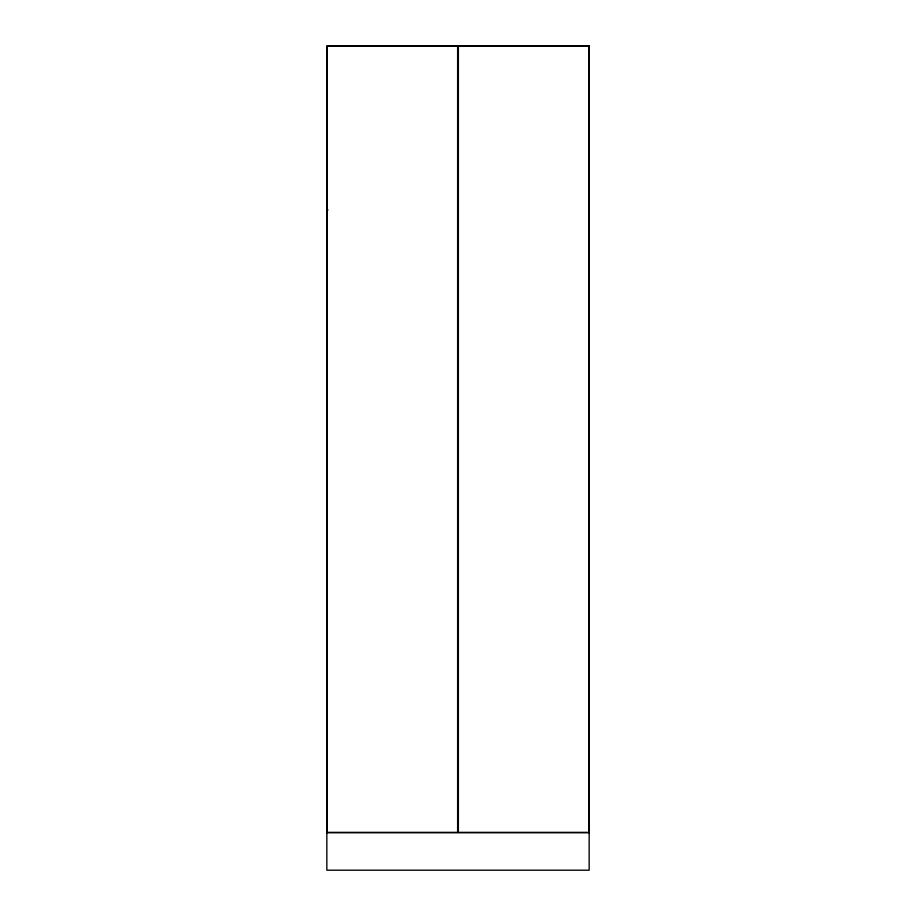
<?xml version="1.0" encoding="UTF-8"?>
<svg xmlns="http://www.w3.org/2000/svg" width="916" height="916" viewBox="0 0 916 916"><rect width="100%" height="100%" fill="white"/><g stroke="black" fill="none" stroke-linecap="round" stroke-linejoin="round"><path stroke-width="1.37" d="M326.84 832.724L589.16 832.724M327.722 209.524L327.722 210.371M589.16 45.8L326.84 45.8L326.84 870.2L589.16 870.2L589.16 45.8M457.622 46.178L327.218 46.178L327.218 832.358L457.622 832.358L457.622 46.178M588.782 46.178L458.378 46.178L458.378 832.358L588.782 832.358L588.782 46.178"/></g></svg>
